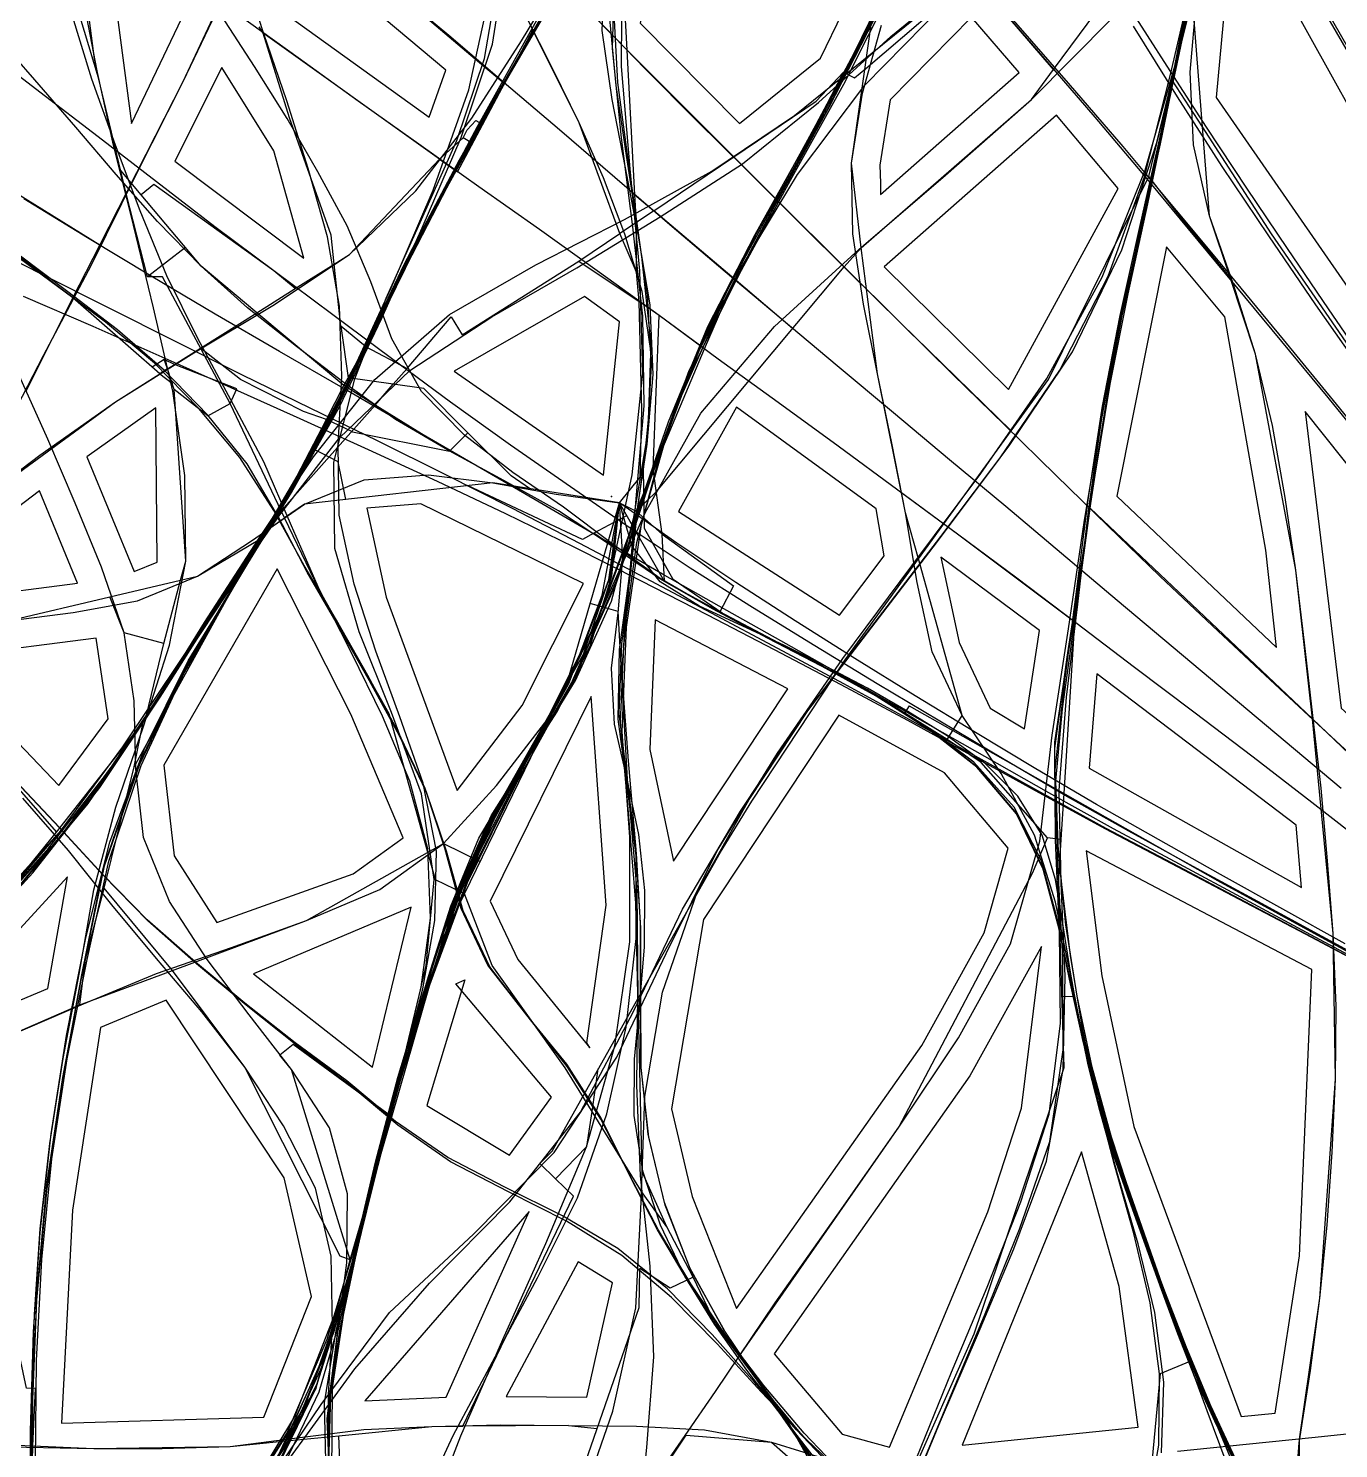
# Model space of a CAD drawing. Header units: metres. Extents: x 465982 to 489928, y 209046 to 231790.
# Drawn here: x 486139 to 487963, y 226952 to 228928 of the extents above; entities that cross this region are included whole.
import ezdxf

# ---------------------------------------------------------------- set-up
doc = ezdxf.new("R2010")
doc.units = ezdxf.units.M
for name, color, linetype in [('ANCHORS_INSIDE', 30, 'CONTINUOUS'), ('WOOL_PARCELS', 32, 'CONTINUOUS'), ('WOOL_ROADS_L1', 30, 'CONTINUOUS'), ('WOOL_ROADS_L2', 94, 'CONTINUOUS'), ('WOOL_THREADS', 8, 'CONTINUOUS')]:
    doc.layers.add(name, color=color, linetype=linetype)

msp = doc.modelspace()

# ---------------------------------------------------------------- linework, layer by layer
at = {"layer": 'ANCHORS_INSIDE'}
msp.add_point((486951.016, 228276.571), dxfattribs=at)
at = {"layer": 'WOOL_PARCELS'}
for points in [[(487128.902, 228795.579), (487241.604, 228886.562), (487335.034, 229078.921), (487095.066, 229353.382), (487029.725, 229148.078), (486990.69, 228935.099)], [(488366.048, 228004.034), (488386.265, 228084.092), (487828.815, 229086.157), (487804.307, 228962.203), (487792.454, 228831.623)], [(486697.029, 228804.537), (486720.237, 228869.783), (486494.544, 229059.351), (486476.35, 229019.52), (486500.49, 228945.661)], [(486283.035, 228795.781), (486357.749, 228952.027), (486252.391, 229027.932)], [(487325.308, 228712.499), (487325.096, 228696.627), (487518.271, 228866.636), (487451.896, 228943.472), (487338.823, 228828.689), (487324.342, 228737.84)], [(486522.827, 228608.429), (486481.015, 228757.776), (486408.619, 228873.483), (486342.915, 228743.15)], [(487503.59, 228425.291), (487655.983, 228705.288), (487570.113, 228807.135), (487330.183, 228595.979)], [(487861.359, 228201.991), (487804.434, 228526.567), (487723.368, 228624.077), (487654.169, 228276.952), (487876.522, 228066.434)], [(486939.777, 228306.087), (486962.095, 228519.494), (486913.121, 228555.092), (486731.783, 228450.845)], [(486286.339, 228172.066), (486318.768, 228185.38), (486316.855, 228399.816), (486220.655, 228331.992)], [(487268.355, 228111.347), (487330.175, 228194.285), (487319.356, 228259.306), (487124.909, 228400.874), (487043.979, 228255.862)], [(488277.173, 227700.565), (488335.836, 227868.839), (487916.186, 228394.762), (487966.277, 227982.051)], [(486056.349, 228136.379), (486207.706, 228155.804), (486154.86, 228284.472), (486084.254, 228231.333)], [(486735.974, 227867.732), (486826.549, 227985.752), (486912.091, 228155.741), (486685.653, 228266.274), (486610.133, 228260.599), (486637.244, 228136.566)], [(487525.481, 227953.29), (487546.412, 228090.148), (487409.128, 228192.302), (487434.784, 228073.365), (487477.654, 227982.061)], [(486401.766, 227683.906), (486591.307, 227751.761), (486660.691, 227801.795), (486588.196, 227973.945), (486485.417, 228175.844), (486327.846, 227902.692), (486342.016, 227776.613)], [(487036.943, 227769.37), (487196.182, 228009.149), (487011.838, 228104.817), (487004.203, 227924.668)], [(486181.786, 227874.634), (486250.374, 227967.36), (486233.603, 228079.565), (486045.257, 228055.392), (486049.322, 228012.626)], [(487911.271, 227732.811), (487903.526, 227819.196), (487626.498, 228029.724), (487615.79, 227898.581)], [(486916.49, 227516.635), (486943.542, 227708.083), (486922.655, 227998.365), (486781.774, 227713.786), (486820.559, 227632.531), (486920.892, 227509.708)], [(487124.764, 227146.793), (487382.771, 227512.748), (487469.617, 227669.42), (487503.052, 227787.163), (487414.26, 227891.93), (487267.14, 227972.18), (487079.137, 227688.138), (487034.451, 227424.486), (487063.013, 227302.886)], [(487827.123, 226996.531), (487874.61, 227001.418), (487908.432, 227220.311), (487925.332, 227618.674), (487611.477, 227783.691), (487633.077, 227609.812), (487677.962, 227400.267)], [(486114.549, 227570.047), (486166.452, 227592.295), (486193.696, 227747.205), (486102.421, 227647.849)], [(486618.462, 227482.463), (486671.929, 227705.451), (486452.49, 227612.43)], [(487337.868, 226953.927), (487474.689, 227281.168), (487521.4, 227425.799), (487549.486, 227650.731), (487449.725, 227470.76), (487177.03, 227083.971), (487271.762, 226971.847)], [(486808.897, 227360.369), (486867.522, 227440.832), (486734.338, 227598.761), (486746.856, 227604.187), (486693.846, 227429.391)], [(486185.442, 226987.129), (486467.208, 226995.559), (486533.305, 227163.335), (486495.28, 227328.706), (486331.208, 227575.952), (486239.718, 227537.75), (486200.906, 227283.725)], [(487438.997, 226956.458), (487684.01, 226981.714), (487657.455, 227177.428), (487604.99, 227364.639)], [(486607.505, 227018.205), (486720.607, 227023.251), (486836.333, 227281.755)], [(486804.179, 227024.436), (486916.7, 227023.527), (486952.17, 227182.437), (486904.647, 227211.801)]]:
    msp.add_lwpolyline(points, close=True, dxfattribs=at)
at = {"layer": 'WOOL_ROADS_L1'}
for points in [[(486305.115, 228582.427), (486275.35, 228698.351), (486236.793, 228859.117), (486176.936, 229057.684), (486155.856, 229141.292), (486151.273, 229149.377), (486100.96, 229329.147), (486078.059, 229383.922)], [(486495.66, 228246.927), (486419.98, 228405.948), (486325.928, 228582.283), (486305.115, 228582.427)], [(487418.059, 227938.629), (487306.099, 228007.856), (487101.496, 228116.084), (487024.487, 228158.536), (486961.89, 228267.807), (486785.482, 228295.743), (486523.754, 228265.796), (486495.66, 228246.927)], [(487249.718, 226893.882), (487189.648, 227001.292), (487095.62, 227125.341), (487064.364, 227190.482), (487027.764, 227260.593), (486992.678, 227309.711), (486886.201, 227481.719), (486784.829, 227624.103), (486746.254, 227723.71), (486705.795, 227743.394), (486641.521, 227974.384), (486543.902, 228146.55), (486495.66, 228246.927)], [(487418.059, 227938.629), (487425.801, 227951.15), (487794.169, 227742.398), (488229.169, 227504.849), (488659.71, 227263.874), (488829.885, 227163.552), (488947.5, 227077.756), (488959.262, 227073.617), (488970.812, 227067.071), (489084.854, 226996.608)]]:
    msp.add_lwpolyline(points, dxfattribs=at)
at = {"layer": 'WOOL_ROADS_L2'}
for points in [[(488084.593, 228712.25), (487814.446, 229182.819)], [(486767.118, 228880.018), (486480.681, 229122.983)], [(486972.53, 228897.817), (486965.994, 229017.655), (486990.891, 229129.127)], [(486236.793, 228859.117), (486209.53, 229001.766), (486214.412, 229106.27)], [(487566.168, 228870.94), (487648.967, 228983.147), (487575.865, 229096.14)], [(487304.895, 228872.082), (487454.456, 229000.77)], [(487566.168, 228870.94), (487456.98, 228997.837)], [(486972.53, 228897.817), (486878.618, 228994.293)], [(487731.192, 228856.051), (487759.345, 228969.255)], [(487773.4, 228790.81), (487759.345, 228969.255)], [(486238.722, 228626.42), (486354.649, 228854.08), (486399.601, 228950.245)], [(487298.234, 228622.413), (487284.827, 228740.606), (487313.031, 228939.353)], [(486466.043, 228921.225), (486460.297, 228930.157)], [(486564.973, 228600.067), (486560.681, 228640.3), (486502.725, 228803.647), (486466.043, 228921.225)], [(486711.524, 228746.135), (486466.043, 228921.225)], [(486736.577, 228728.276), (486841.239, 228925.649)], [(486962.339, 228642.354), (486905.671, 228796.391), (486841.239, 228925.649)], [(486801.292, 228851.031), (486767.118, 228880.018)], [(486983.513, 228696.465), (486972.53, 228897.817)], [(487120.94, 228749.237), (486972.53, 228897.817)], [(487181.829, 228688.608), (487273.94, 228866.913), (487289.145, 228859.058)], [(487235.906, 228826.714), (487273.94, 228866.913)], [(487289.145, 228859.058), (487304.895, 228872.082)], [(487298.234, 228622.413), (487535.195, 228828.968), (487566.168, 228870.94)], [(487507.071, 228367.839), (487558.855, 228439.209), (487698.524, 228721.997), (487731.192, 228856.051)], [(487773.4, 228790.81), (487731.192, 228856.051)], [(487120.94, 228749.237), (487235.906, 228826.714)], [(486744.494, 228775.573), (486749.766, 228786.636), (486761.959, 228799.55)], [(486761.959, 228799.55), (486771.5, 228794.52)], [(487811.727, 228581.533), (487783.125, 228667.354), (487773.4, 228790.81)], [(488377.369, 227891.087), (488173.894, 228141.374), (488199.886, 228162.76), (487869.629, 228642.069), (487773.4, 228790.81)], [(486711.524, 228746.135), (486744.494, 228775.573)], [(486757.339, 228767.66), (486744.494, 228775.573)], [(486564.973, 228600.067), (486586.254, 228613.465), (486711.524, 228746.135)], [(486711.524, 228746.135), (486736.577, 228728.276)], [(487009.688, 228674.263), (487120.94, 228749.237)], [(487181.829, 228688.608), (487120.94, 228749.237)], [(486201.297, 228552.926), (486238.722, 228626.42), (486057.566, 228738.69)], [(486296.492, 228696.368), (486268.012, 228730.09)], [(487736.121, 228673.422), (487698.524, 228721.997)], [(486313.772, 228710.83), (486296.492, 228696.368)], [(486510.73, 228565.916), (486481.114, 228590.37), (486313.772, 228710.83)], [(486457.282, 228532.266), (486379.572, 228597.102), (486296.492, 228696.368)], [(486985.609, 228658.036), (486983.513, 228696.465), (487009.688, 228674.263)], [(487124.228, 228577.106), (487181.829, 228688.608)], [(487274.68, 228596.152), (487181.829, 228688.608)], [(486201.297, 228552.926), (486051.185, 228663.642)], [(487009.688, 228674.263), (486985.609, 228658.036)], [(487124.228, 228577.106), (487009.688, 228674.263)], [(487811.727, 228581.533), (487736.121, 228673.422)], [(486905.427, 228604), (486962.339, 228642.354)], [(486989.527, 228547.949), (486985.882, 228588.934), (486985.609, 228658.036), (486962.339, 228642.354)], [(486985.882, 228588.934), (486962.339, 228642.354)], [(486357.923, 228622.968), (486305.115, 228582.427)], [(487274.68, 228596.152), (487298.234, 228622.413)], [(487378.062, 228190.037), (487360.219, 228254.121), (487320.923, 228447.471), (487298.234, 228622.413)], [(486743.056, 228501.673), (486905.427, 228604), (486989.527, 228547.949)], [(486510.73, 228565.916), (486564.973, 228600.067)], [(486574.208, 228513.502), (486564.973, 228600.067)], [(486985.084, 228256.119), (487013.269, 228283.718), (487274.68, 228596.152)], [(487354.054, 228517.116), (487274.68, 228596.152)], [(486457.282, 228532.266), (486510.73, 228565.916)], [(487105.616, 228541.077), (487124.228, 228577.106)], [(487202.985, 228510.464), (487124.228, 228577.106)], [(487926.342, 227967.388), (487903.202, 228174.255), (487847.364, 228474.607), (487811.727, 228581.533)], [(486055.764, 228258.849), (486260.646, 228408.466), (486322.216, 228447.23), (486201.297, 228552.926)], [(486136.237, 228423.238), (486201.297, 228552.926)], [(486961.89, 228267.807), (486990.787, 228303.617), (486993.242, 228396.611), (486989.527, 228547.949)], [(487017.178, 228528.237), (486989.527, 228547.949)], [(486378.663, 228482.768), (486457.282, 228532.266)], [(486578.327, 228431.206), (486457.282, 228532.266)], [(486666.42, 228454.767), (486727.502, 228526.416), (486743.056, 228501.673)], [(487008.902, 228315.275), (487017.178, 228528.237)], [(487080.314, 228482.003), (487017.178, 228528.237)], [(487080.314, 228482.003), (487105.616, 228541.077)], [(486584.164, 228441.717), (486608.447, 228485.231), (486574.208, 228513.502), (486584.164, 228441.717)], [(487507.071, 228367.839), (487354.054, 228517.116)], [(486608.447, 228485.231), (486666.42, 228454.767)], [(486342.837, 228460.212), (486328.086, 228467.17), (486311.558, 228456.546)], [(486333.128, 228454.099), (486328.086, 228467.17)], [(486342.837, 228460.212), (486378.663, 228482.768)], [(486434.72, 228439.534), (486378.663, 228482.768)], [(486985.084, 228256.119), (487080.314, 228482.003)], [(486333.128, 228454.099), (486322.216, 228447.23), (486339.667, 228433.949)], [(486333.128, 228454.099), (486342.837, 228460.212)], [(486351.227, 228160.165), (486358.216, 228186.592), (486342.362, 228425.644), (486333.128, 228454.099)], [(486429.312, 228426.233), (486342.837, 228460.212)], [(486647.055, 228432.847), (486666.42, 228454.767)], [(486388.984, 228388.867), (486342.362, 228425.644)], [(486388.984, 228388.867), (486419.98, 228405.948), (486429.312, 228426.233)], [(486554.071, 228383.64), (486522.422, 228394.873), (486434.72, 228439.534)], [(486554.071, 228383.64), (486578.327, 228431.206)], [(486578.327, 228431.206), (486584.164, 228441.717)], [(486622.128, 228403.854), (486578.327, 228431.206)], [(486647.055, 228432.847), (486584.164, 228441.717)], [(486622.128, 228403.854), (486647.055, 228432.847)], [(486689.466, 228426.685), (486647.055, 228432.847)], [(486751.041, 228365.32), (486689.466, 228426.685)], [(486490.99, 228256.643), (486622.128, 228403.854)], [(486751.041, 228365.32), (486725.385, 228339.577), (486622.128, 228403.854)], [(486490.99, 228256.643), (486495.728, 228271.42), (486554.071, 228383.64)], [(486590.201, 228366.719), (486554.071, 228383.64)], [(486590.201, 228366.719), (486725.385, 228339.577)], [(486836.813, 228287.614), (486811.217, 228305.348), (486751.041, 228365.32)], [(487378.062, 228190.037), (487507.071, 228367.839)], [(486570.619, 228324.713), (486534.001, 228344.018)], [(486581.346, 228272.386), (486570.619, 228324.713)], [(487021.478, 228224.398), (487008.902, 228315.275)], [(486945.725, 228212.154), (486926.488, 228225.483), (486910.375, 228216.774), (486750.34, 228291.722)], [(486953.9, 228240.299), (486961.89, 228267.807)], [(486961.89, 228267.807), (486985.084, 228256.119)], [(487432.221, 228224.301), (487354.749, 228281.034)], [(486490.99, 228256.643), (486473.852, 228231.71), (486495.66, 228246.927)], [(486971.59, 228249.86), (486953.9, 228240.299)], [(486985.084, 228256.119), (487021.478, 228224.398)], [(487595.531, 228101.705), (487617.002, 228260.595), (487926.342, 227967.388)], [(486461.369, 228217.218), (486473.852, 228231.71)], [(486953.9, 228240.299), (486926.488, 228225.483)], [(486945.725, 228212.154), (486953.9, 228240.299)], [(486244.752, 227731.802), (486286.696, 227900.445), (486461.369, 228217.218)], [(486351.227, 228160.165), (486374.708, 228165.692), (486461.369, 228217.218)], [(486746.254, 227723.71), (486889.187, 228017.499), (486945.725, 228212.154)], [(487024.487, 228158.536), (487021.478, 228224.398), (487120.597, 228152.193), (487101.496, 228116.084)], [(487595.531, 228101.705), (487432.221, 228224.301)], [(486987.859, 227578.41), (487102.356, 227781.744), (487146.026, 227852.696), (487275.855, 228049.175), (487378.062, 228190.037)], [(487425.801, 227951.15), (487438.746, 227972.086), (487378.062, 228190.037)], [(486252.701, 228136.972), (486351.227, 228160.165)], [(486327.979, 228072.258), (486351.227, 228160.165)], [(486005.37, 228091.003), (486110.963, 228103.606), (486252.701, 228136.972)], [(486327.979, 228072.258), (486272.394, 228086.958), (486252.701, 228136.972)], [(486960.072, 228116.513), (486921.223, 228127.797)], [(486987.859, 227578.41), (486986.63, 227728.112), (486972.911, 227883.196), (486960.072, 228116.513)], [(487580.805, 227863.31), (487595.531, 228101.705)], [(486178.53, 227809.634), (486298.97, 227962.566), (486303.882, 227972.195), (486327.979, 228072.258)], [(486009.935, 228005.743), (486014.987, 227995.585), (486178.53, 227809.634)], [(487365.173, 227985.508), (487358.831, 227975.251)], [(487365.173, 227985.508), (487425.801, 227951.15)], [(486286.696, 227900.445), (486298.97, 227962.566)], [(487908.393, 226740.156), (487908.431, 226964.837), (487936.609, 227161.43), (487958.342, 227465.852), (487955.289, 227668.606), (487926.342, 227967.388)], [(488291.778, 227628.427), (488080.208, 227820.716), (487926.342, 227967.388)], [(487465.325, 227906.326), (487418.059, 227938.629)], [(487347.013, 226866.915), (487455.672, 227111.598), (487580.781, 227482.079), (487573.038, 227737.565), (487576.854, 227799.333), (487557.684, 227801.472), (487465.325, 227906.326)], [(487576.854, 227799.333), (487580.805, 227863.31)], [(486061.573, 227665.746), (486178.53, 227809.634)], [(486340.074, 227616.981), (486526.358, 227686.6), (486717.137, 227793.853)], [(486717.137, 227793.853), (486768.275, 227768.973)], [(487536.86, 227752.503), (487557.684, 227801.472)], [(487129.144, 227081.113), (487350.936, 227399.116), (487536.86, 227752.503)], [(486210.992, 227569.4), (486218.678, 227632.806), (486244.752, 227731.802)], [(486340.074, 227616.981), (486244.752, 227731.802)], [(486717.045, 227663.674), (486746.254, 227723.71)], [(486645.298, 227413.63), (486717.045, 227663.674)], [(486210.992, 227569.4), (486340.074, 227616.981)], [(486587.246, 227214.372), (486573.355, 227219.686), (486440.585, 227482.489), (486340.074, 227616.981)], [(486851.259, 227348.35), (486868.139, 227365.802), (486987.859, 227578.41)], [(487027.764, 227260.593), (486993.666, 227336.973), (486987.859, 227578.41)], [(487593.325, 227580.991), (487577.798, 227580.521)], [(487869.241, 226657.83), (487823.239, 226913.586), (487745.573, 227099.6), (487645.328, 227385.056), (487593.325, 227580.991)], [(486083.592, 227514.33), (486210.992, 227569.4)], [(486507.823, 227514.315), (486489.332, 227499.206)], [(486587.246, 227214.372), (486505.654, 227479.231), (486489.332, 227499.206)], [(486645.298, 227413.63), (486507.823, 227514.315)], [(486145.537, 226955.805), (486149.096, 227035.332), (486136.892, 227035.878), (486075.277, 227321.482), (486009.493, 227481.919)], [(486923.822, 227420.943), (486932.5, 227480.099)], [(486743.974, 226983.196), (486897.982, 227303.157), (486873.13, 227327.195), (486916.674, 227372.216), (486923.822, 227420.943)], [(486587.246, 227214.372), (486645.298, 227413.63)], [(486873.13, 227327.195), (486851.259, 227348.35)], [(486992.678, 227309.711), (486993.666, 227336.973)], [(485756.023, 227201.954), (485948.681, 226964.32), (486145.537, 226955.805)], [(486493.248, 226962.019), (486539.303, 227034.637), (486587.246, 227214.372)], [(486879.59, 226707.108), (486844.38, 226729.989), (486989.272, 227148.045), (486990.416, 227202.317)], [(487032.499, 227175.192), (486990.416, 227202.317)], [(487064.364, 227190.482), (487032.499, 227175.192)], [(487715.167, 227056.477), (487756.391, 227073.69)], [(487583.686, 226063.892), (487601.459, 226368.04), (487635.262, 226565.437), (487696.512, 226858.526), (487715.167, 227056.477)], [(486571.227, 226969.848), (486701.037, 226982.88)], [(486701.037, 226982.88), (486743.974, 226983.196)], [(486890.96, 226984.276), (486743.974, 226983.196)], [(486890.96, 226984.276), (486930.771, 226979.829)], [(486493.248, 226962.019), (486571.227, 226969.848)], [(486626.095, 226472.881), (486609.955, 226611.859), (486577.288, 226814.233), (486571.227, 226969.848)], [(486993.018, 226878.473), (487054.951, 226970.667), (487173.327, 226960.844), (487249.718, 226893.882)], [(486144.538, 226933.502), (486145.537, 226955.805)], [(486145.537, 226955.805), (486230.612, 226952.125), (486420.081, 226954.674), (486493.248, 226962.019)], [(486220.785, 226556.534), (486399.038, 226813.473), (486493.248, 226962.019)]]:
    msp.add_lwpolyline(points, dxfattribs=at)
at = {"layer": 'WOOL_THREADS'}
for points in [[(486500.45, 226934.974), (486593.869, 227062.684), (486697.687, 227182.256), (486809.3, 227295.362), (486907.507, 227420.005), (486981.276, 227559.991), (487049.85, 227702.608), (487130.49, 227838.907), (487218.064, 227970.776), (487313.195, 228095.667), (487409.126, 228221.166), (487504.096, 228347.225), (487592.527, 228477.902), (487661.168, 228619.626), (487709.925, 228769.065), (487746.818, 228921.749), (487784.126, 229074.342), (487823.058, 229226.439), (487873.372, 229375.385), (487931.902, 229521.584), (487998.731, 229664.656), (488066.021, 229807.269), (488134.265, 229949.777), (488194.038, 230096.171)], [(486078.326, 227687.731), (486167.7, 227787.588), (486249.924, 227892.992), (486324.98, 228003.93), (486397.087, 228117), (486469.225, 228229.905), (486536.953, 228345.45), (486598.648, 228464.397), (486656.783, 228585.427), (486719.138, 228704.692), (486784.605, 228822.272), (486850.924, 228939.325), (486915.464, 229057.227), (486973.992, 229178.38), (487030.257, 229300.571), (487091.072, 229420.615), (487164.332, 229533.597), (487252.955, 229634.892), (487359.745, 229716.699), (487479.049, 229779.748), (487602.079, 229835.44), (487723.818, 229893.099), (487838.998, 229963.615), (487948.151, 230043.438)], [(486451.407, 226877.083), (486525.124, 227012.211), (486575.911, 227157.409), (486615.321, 227306.055), (486653.673, 227454.633), (486697.843, 227601.714), (486751.21, 227745.481), (486820.816, 227882.227), (486895.282, 228016.448), (486957.859, 228156.307), (487005.826, 228301.245), (487058.749, 228444.817), (487126.58, 228582.22), (487199.92, 228716.772), (487274.405, 228850.434), (487343.094, 228987.033), (487401.915, 229128.147), (487459.899, 229270.072), (487522.242, 229410.145), (487590.02, 229547.665), (487664.882, 229681.595), (487750.048, 229809.197), (487848.805, 229926.596), (487948.151, 230043.438)], [(486491.267, 226948.256), (486554.62, 227090.233), (486598.42, 227239.491), (486635.248, 227390.981), (486675.12, 227541.663), (486724.098, 227689.786), (486786.6, 227832.587), (486863.823, 227968.385), (486932.287, 228108.413), (486986.702, 228253.512), (487040.878, 228400.163), (487104.457, 228542.971), (487178.262, 228681.187), (487253.642, 228818.427), (487325.428, 228957.521), (487390.78, 229099.982), (487453.176, 229244.147), (487519.066, 229386.871), (487590.649, 229527.06), (487668.999, 229663.459), (487756.102, 229794.613), (487852.119, 229919.087), (487948.151, 230043.438)], [(486042.754, 227641.223), (486145.404, 227752.962), (486238.735, 227871.604), (486322.933, 227997.369), (486403.969, 228125.213), (486484.894, 228253.143), (486558.944, 228385.171), (486626.232, 228520.793), (486692.776, 228657.195), (486764.163, 228791.225), (486838.249, 228923.818), (486912.545, 229056.167), (486979.379, 229192.513), (487042.544, 229330.587), (487109.383, 229466.772), (487193.566, 229593.372), (487302.016, 229699.305), (487423.642, 229790.088), (487547.433, 229878.86), (487665.22, 229976.257)], [(486125.414, 227746.935), (486213.565, 227843.697), (486290.516, 227949.677), (486361.812, 228059.506), (486433.991, 228168.968), (486502.991, 228279.921), (486566.288, 228394.02), (486622.951, 228511.462), (486679.464, 228629.339), (486740.754, 228745.107), (486805.745, 228858.898), (486871.295, 228972.471), (486933.022, 229088.078), (486988.823, 229206.79), (487042.302, 229326.77), (487098.042, 229445.515), (487166.224, 229557.445), (487254.125, 229654.075), (487356.043, 229735.8), (487464.368, 229808.897), (487569.188, 229887.26), (487665.22, 229976.257)], [(486424.122, 226844.006), (486506.917, 226972.287), (486564.336, 227113.444), (486604.351, 227260.555), (486641.831, 227408.649), (486682.893, 227555.952), (486730.393, 227701.368), (486792.355, 227841.434), (486868.11, 227975.092), (486935.165, 228113.053), (486988.26, 228256.249), (487041.331, 228400.947), (487103.764, 228541.907), (487176.494, 228678.258), (487250.643, 228813.763), (487321.094, 228951.102), (487384.013, 229092.142), (487440.659, 229236.125), (487495.425, 229380.852), (487548.267, 229526.504), (487593.093, 229674.774), (487632.09, 229824.982), (487665.22, 229976.257)], [(486479.259, 226915.047), (486541.471, 227043.513), (486584.946, 227179.556), (486619.391, 227318.354), (486654.209, 227456.977), (486694.805, 227594.289), (486741.97, 227729.021), (486801.802, 227858.45), (486873.125, 227982.538), (486934.854, 228111.514), (486983.306, 228245.272), (487030.208, 228380.731), (487084.751, 228513.25), (487150.813, 228640.927), (487220.749, 228766.578), (487288.766, 228893.348), (487351.696, 229022.912), (487406.232, 229155.925), (487457.871, 229290.015), (487508.386, 229424.483), (487556.063, 229560.003), (487596.794, 229697.626), (487633.919, 229836.288), (487665.22, 229976.257)], [(486052.587, 228256.884), (486155.449, 228334.299), (486260.646, 228408.466), (486369.44, 228476.485), (486479.562, 228542.22), (486586.254, 228613.465), (486678.53, 228702.018), (486756.446, 228803.171), (486825.594, 228910.525), (486891.587, 229019.529), (486952.455, 229131.537), (487006.045, 229247.122), (487057.175, 229364.054), (487110.558, 229479.847), (487174.832, 229590.51), (487254.028, 229690.677), (487333.274, 229790.824), (487404.046, 229897.699)], [(486128.374, 227735.672), (486222.608, 227849.307), (486305.734, 227971.574), (486384.678, 228096.549), (486464.649, 228220.927), (486539.18, 228348.482), (486605.814, 228480.422), (486669.94, 228613.881), (486739.42, 228745.02), (486812.9, 228873.988), (486886.694, 229002.716), (486954.412, 229134.609), (487014.913, 229269.74), (487076.452, 229404.277), (487148.897, 229533.304), (487233.732, 229654.875), (487322.323, 229773.65), (487404.046, 229897.699)], [(486142.248, 226854.36), (486144.111, 227006.499), (486151.26, 227158.634), (486165.069, 227310.238), (486186.459, 227461.051), (486213.776, 227610.928), (486243.683, 227760.148), (486293.06, 227903.863), (486359.008, 228040.831), (486436.429, 228171.794), (486513.917, 228302.299), (486585.473, 228436.085), (486652.344, 228572.567), (486722.674, 228707.753), (486796.572, 228841.102), (486871.202, 228973.986), (486941.953, 229108.935), (487007.5, 229246.504), (487073.397, 229384.152), (487145.994, 229518.271), (487229.858, 229646.147), (487319.529, 229769.968), (487404.046, 229897.699)], [(486423.928, 226853.46), (486499.561, 226973.806), (486555.106, 227104.266), (486596.161, 227239.993), (486632.217, 227377.435), (486670.599, 227514.327), (486714.815, 227649.732), (486767.1, 227782.273), (486833.016, 227908.906), (486899.37, 228035.231), (486950.125, 228168.1), (486979.514, 228306.704), (486994.318, 228448.258), (486990.398, 228590.591), (486976.75, 228732.56), (486964.949, 228874.813), (486965.692, 229017.579), (486991.366, 229157.656), (487034.488, 229293.149), (487091.116, 229423.478), (487161.273, 229547.104), (487242.331, 229663.762), (487326.119, 229778.477), (487404.046, 229897.699)], [(485501.981, 226929.492), (485589.116, 227046.82), (485674.813, 227165.5), (485759.355, 227284.653), (485844.449, 227403.556), (485933.116, 227519.448), (486028.911, 227629.535), (486128.295, 227736.659), (486220.903, 227848.969), (486303.121, 227969.345), (486381.367, 228092.235), (486460.499, 228214.484), (486534.281, 228339.608), (486600.243, 228468.835), (486662.552, 228600.23), (486730.745, 228728.75), (486803.601, 228854.638), (486877.026, 228980.164), (486945.109, 229108.634), (487003.349, 229241.889), (487051.903, 229379.168), (487087.746, 229520.234), (487108.829, 229664.416), (487113.838, 229810.294)], [(486144.83, 226870.421), (486145.326, 227020.234), (486151.756, 227170.07), (486165.161, 227319.498), (486187.116, 227468.016), (486215.038, 227615.622), (486245.359, 227762.647), (486294.432, 227904.342), (486359.225, 228039.634), (486434.995, 228169.214), (486510.889, 228298.245), (486581.646, 228430.013), (486647.492, 228564.327), (486716.49, 228697.247), (486789.076, 228828.078), (486862.881, 228958.236), (486932.976, 229090.401), (486994.119, 229227.091), (487045.54, 229367.633), (487082.546, 229512.515), (487104.746, 229660.64), (487113.838, 229810.294)], [(486149.274, 226933.694), (486150.48, 227074.383), (486157.81, 227214.979), (486171.892, 227355.078), (486193.166, 227494.313), (486221.308, 227632.216), (486251.497, 227769.345), (486296.221, 227902.226), (486355.373, 228029.376), (486425.433, 228150.825), (486497.155, 228270.845), (486564.927, 228393.262), (486626.86, 228518.595), (486688.861, 228644.269), (486754.784, 228767.905), (486823.091, 228889.902), (486890.952, 229012.066), (486954.307, 229136.723), (487008.748, 229265.336), (487054.259, 229397.331), (487087.205, 229532.755), (487106.259, 229670.831), (487113.838, 229810.294)], [(485493.349, 226848.072), (485559.668, 226980.199), (485638.185, 227105.748), (485721.666, 227228.093), (485807.36, 227348.974), (485895.42, 227468.424), (485988.055, 227584.383), (486085.527, 227696.61), (486182.467, 227809.202), (486270.735, 227928.535), (486353.446, 228051.773), (486435.565, 228175.472), (486512.893, 228301.723), (486582.281, 228432.388), (486644.13, 228566.904), (486702.805, 228703.037), (486752.424, 228842.533), (486784.032, 228987.21), (486794.49, 229135.149), (486801.578, 229283.433), (486808.14, 229431.764), (486816.13, 229580.103), (486828.848, 229727.849)], [(485499.268, 226923.775), (485585.471, 227037.671), (485670.306, 227152.938), (485752.077, 227270.126), (485828.193, 227391.052), (485891.097, 227518.939), (485931.91, 227655.436), (485952.849, 227796.704), (485972.258, 227938.173), (485998.163, 228078.332), (486038.357, 228215.099), (486094.44, 228346.362), (486160.584, 228472.973), (486227.038, 228598.924), (486290.399, 228726.63), (486354.649, 228854.08), (486416.121, 228982.632), (486475.369, 229112.339), (486534.433, 229242.229), (486594.382, 229371.455), (486666.124, 229494.564), (486750.578, 229608.864), (486828.848, 229727.849)], [(486141.784, 226837.784), (486142.362, 226976.087), (486146.613, 227114.414), (486155.786, 227252.539), (486171.064, 227390.083), (486192.423, 227526.816), (486219.439, 227662.369), (486252.709, 227795.838), (486300.317, 227924.724), (486361.671, 228047.883), (486433.51, 228165.329), (486505.659, 228281.969), (486572.387, 228401.461), (486631.314, 228524.888), (486687.19, 228650.252), (486741.631, 228776.235), (486785.018, 228906.188), (486806.401, 229041.462), (486807.067, 229178.849), (486807.775, 229316.387), (486811.317, 229453.83), (486819.117, 229590.966), (486828.848, 229727.849)], [(486145.309, 226899.749), (486144.192, 227019.068), (486147.743, 227138.481), (486155.872, 227257.679), (486169.252, 227376.425), (486187.564, 227494.57), (486209.961, 227611.889), (486230.621, 227729.361), (486260.952, 227844.249), (486299.7, 227956.767), (486335.586, 228069.981), (486358.216, 228186.592), (486357.154, 228305.689), (486340.392, 228423.391), (486313.665, 228538.938), (486285.762, 228654.287), (486256.732, 228769.431), (486231.396, 228885.468), (486215.829, 229003.397), (486212.844, 229122.092), (486220.807, 229240.68), (486236.496, 229358.723), (486267.812, 229472.86), (486298.078, 229587.753)], [(486457.884, 226881.457), (486546.802, 227013.422), (486642.041, 227141.042), (486758.97, 227250.107), (486870.903, 227363.812), (486958.469, 227496.671), (487026.904, 227640.577), (487098.106, 227783.398), (487181.956, 227919.606), (487272.86, 228051.366), (487368.777, 228180.05), (487464.848, 228308.71), (487556.862, 228440.63), (487633.68, 228581.771), (487693.392, 228730.712), (487737.566, 228884.875), (487777.849, 229040.36)], [(486678.124, 226857.018), (486730.337, 226969.983), (486789.069, 227079.754), (486847.964, 227189.589), (486903.566, 227300.739), (486944.343, 227417.675), (486971.134, 227538.458), (486985.199, 227661.428), (486985.224, 227785.273), (486974.516, 227908.845), (486965.274, 228032.553), (486975.248, 228155.793), (486985.548, 228278.705), (486996.183, 228402.909), (486994.446, 228527.703), (486980.451, 228651.781), (486964.641, 228775.67), (486952.245, 228900.085), (486956.177, 229024.588)], [(486688.462, 226833), (486741.171, 226969.562), (486799.781, 227103.537), (486859.563, 227237.077), (486915.987, 227371.849), (486955.713, 227512.196), (486976.153, 227656.854), (486976.263, 227803.124), (486965.751, 227949.225), (486971.925, 228094.912), (486992.664, 228238.31), (487032.519, 228378.676), (487086.621, 228514.186), (487153.416, 228644.521), (487224.26, 228772.842), (487293.997, 228901.97), (487359.599, 229033.413)], [(487268.412, 226872.077), (487217.661, 226954.935), (487162.109, 227034.603), (487108.546, 227115.484), (487061.205, 227200.193), (487025.496, 227290.458), (487002.682, 227385.144), (486992.174, 227481.807), (486991.504, 227578.926), (486991.472, 227676.12), (486985.795, 227773.319), (486973.311, 227870.159), (486960.064, 227966.802), (486962.232, 228063.571), (486974.835, 228158.721), (486985.991, 228253.648), (487000.478, 228349.401), (487008.699, 228446.205), (487004.622, 228543.214), (486988.275, 228638.729), (486970.4, 228733.905), (486951.696, 228828.97), (486937.742, 228924.945), (486942.148, 229021.252)], [(487358.927, 226869.919), (487408.842, 226990.079), (487460.123, 227109.807), (487511.035, 227229.768), (487556.37, 227351.955), (487579.672, 227479.577), (487582.326, 227609.134), (487576.801, 227738.72), (487573.71, 227868.084), (487584.287, 227997.625), (487599.722, 228126.867), (487614.64, 228256.074), (487632.794, 228385.109), (487656.695, 228513.251), (487686.042, 228640.264), (487714.9, 228767.409), (487741.406, 228895.084), (487770.546, 229022.24)], [(487370.429, 226898.305), (487419.85, 227017.827), (487469.89, 227137.167), (487518.634, 227257.03), (487560.746, 227379.323), (487579.577, 227506.735), (487579.221, 227635.391), (487571.979, 227764.007), (487567.7, 227892.07), (487581.609, 228020.089), (487598.403, 228147.636), (487614.841, 228275.132), (487634.193, 228402.201), (487658.588, 228528.456), (487686.821, 228653.846), (487714.816, 228779.076), (487741.814, 228904.429), (487771.128, 229029.188)], [(486092.762, 227702.306), (486183.78, 227803.145), (486264.898, 227911.808), (486338.013, 228025.916), (486411.917, 228139.46), (486489.202, 228250.878), (486572.17, 228358.107), (486670.175, 228451.805), (486784.403, 228526.608), (486902.803, 228594.674), (487018.697, 228665.662), (487133.325, 228739.507), (487239.16, 228825.003), (487339.479, 228916.732), (487444.707, 229002.559)], [(486556.541, 226929.82), (486559.017, 227026.136), (486573.886, 227121.534), (486593.884, 227216.079), (486616.032, 227310.283), (486639.318, 227404.035), (486663.747, 227497.638), (486688.156, 227591.606), (486705.077, 227686.635), (486707.45, 227782.94), (486688.82, 227877.852), (486656.437, 227969.848), (486622.747, 228061.583), (486592.865, 228154.817), (486571.967, 228250.426), (486570.557, 228347.645), (486575.733, 228444.265), (486572.272, 228541.446), (486555.529, 228637.978), (486528.926, 228733.001), (486498.842, 228826.968), (486467.212, 228920.469), (486436.536, 229014.327)], [(486561.542, 226916.128), (486562.693, 227036.529), (486580.433, 227155.69), (486604.883, 227273.57), (486634.344, 227390.339), (486665.387, 227506.683), (486692.854, 227624.15), (486703.975, 227743.923), (486686.427, 227862.785), (486644.758, 227976.134), (486599.806, 228088.467), (486565.628, 228204.341), (486564.278, 228324.338), (486593.681, 228440.333), (486637.052, 228552.375), (486686.357, 228662.062), (486735.453, 228771.959), (486774.322, 228885.814), (486794.533, 229004.549)], [(486904.246, 226864.838), (486952.778, 227004.035), (486984.9, 227147.947), (486992.303, 227294.676), (486997.337, 227441.635), (487021.937, 227586.78), (487070.245, 227726.014), (487142.32, 227855.087), (487223.943, 227978.406), (487313.189, 228094.976), (487403.048, 228212.284), (487491.701, 228330.21), (487574.787, 228452.238), (487641.965, 228583.348), (487692.817, 228721.438), (487728.731, 228863.841), (487762.27, 229006.856)], [(486986.979, 226827.261), (486999.903, 226953.431), (487009.907, 227079.724), (487004.704, 227205.963), (486991.425, 227331.554), (486986.304, 227457.705), (486987.448, 227584.179), (486984.698, 227710.69), (486974.325, 227836.829), (486963.342, 227962.863), (486968.927, 228088.648), (486985.954, 228212.573), (487018.176, 228334.242), (487060.235, 228453.119), (487114.316, 228567.262), (487174.641, 228678.59), (487235.582, 228789.549), (487294.34, 228901.76), (487348.864, 229016.155)], [(487695.224, 226858.676), (487712.657, 226956.814), (487713.729, 227056.158), (487700.381, 227154.532), (487677.761, 227251.194), (487650.997, 227346.695), (487626.051, 227442.649), (487606.149, 227539.806), (487589.83, 227637.874), (487577.552, 227736.71), (487568.571, 227835.597), (487567.818, 227934.96), (487582.861, 228033.987), (487598.811, 228132.708), (487612.894, 228231.563), (487627.434, 228330.568), (487642.96, 228429.495), (487661.764, 228527.758), (487683.675, 228625.299), (487705.035, 228722.833), (487724.013, 228820.648), (487743.182, 228918.396), (487764.943, 229015.617)], [(486057.02, 227660.012), (486150.685, 227761.595), (486236.241, 227869.229), (486312.109, 227984.25), (486384.634, 228101.483), (486459.809, 228217.178), (486535.924, 228331.831), (486621.339, 228439.481), (486725.398, 228529.842), (486845.744, 228598.731), (486969.072, 228662.162), (487090.348, 228729.452), (487205.585, 228806.773), (487313.423, 228893.83), (487421.168, 228981.157)], [(487966.318, 227870.189), (487888.524, 227935.607), (487810.636, 228001.006), (487732.621, 228066.364), (487654.612, 228131.711), (487577.286, 228197.205), (487499.543, 228262.595), (487421.342, 228327.74), (487343.18, 228393.152), (487265.02, 228458.56), (487186.88, 228523.963), (487109.24, 228589.177), (487032.043, 228654.648), (486955.309, 228720.581), (486878.427, 228786.724), (486801.359, 228852.188), (486724.412, 228917.798), (486646.219, 228983.483)], [(486429.259, 226862.557), (486510.06, 226996.683), (486567.428, 227142.3), (486609.891, 227293.249), (486651.259, 227443.976), (486696.698, 227593.468), (486750.57, 227739.689), (486819.759, 227879.451), (486894.777, 228016.113), (486957.48, 228158.571), (487005.689, 228305.915), (487058.955, 228452.053), (487129.104, 228591.22), (487209.6, 228724.576), (487303.39, 228848.945), (487412.856, 228960.067)], [(486560.302, 226872.141), (486554.924, 226993.313), (486569.919, 227113.493), (486594.521, 227232.21), (486622.451, 227350.64), (486653.444, 227468.13), (486688.863, 227584.737), (486727.274, 227700.06), (486775.064, 227811.897), (486837.136, 227916.827), (486900.565, 228020.748), (486950.838, 228131.056), (486981.95, 228247.429), (487001.691, 228367.443), (487005.986, 228489.21), (486992.89, 228610.669), (486975.718, 228731.462), (486959.774, 228852.516), (486953.217, 228974.586)], [(487011.173, 226908.727), (487095.491, 227031.53), (487178.544, 227154.652), (487264.754, 227276.876), (487350.936, 227399.116), (487433.881, 227523.564), (487506.332, 227654.268), (487546.93, 227797.237), (487564.081, 227944.679), (487586.693, 228092.53), (487608.889, 228240.41), (487633.505, 228388.202), (487662.608, 228535.265), (487694.57, 228681.657), (487725.136, 228828.129), (487757.179, 228974.432)], [(488012.417, 228335.544), (487948.058, 228414.164), (487883.603, 228492.501), (487818.986, 228570.785), (487754.012, 228648.939), (487689.447, 228726.812), (487624.058, 228804.366), (487557.382, 228881.721), (487490.612, 228959.014)], [(487815.183, 226909.934), (487779.975, 227004.638), (487745.208, 227099.305), (487711.15, 227194.189), (487678.064, 227289.401), (487646.515, 227385.361), (487619.932, 227482.794), (487598.807, 227581.414), (487583.049, 227680.82), (487573.05, 227780.767), (487569.072, 227880.77), (487578.681, 227981.1), (487592.433, 228081.481), (487605.873, 228181.668), (487618.272, 228282.05), (487632.658, 228382.157), (487650.956, 228481.616), (487673.13, 228580.312), (487695.538, 228678.645), (487716.11, 228777.201), (487735.889, 228875.788), (487757.689, 228974.089)], [(488006.178, 228453.992), (487948.693, 228537.562), (487891.579, 228621.566), (487834.939, 228705.832), (487778.836, 228790.432), (487724.237, 228875.378), (487669.627, 228960.522)], [(487900.361, 226859.106), (487908.137, 226960.007), (487923.661, 227060.472), (487936.609, 227161.43), (487946.791, 227262.693), (487954.03, 227364.196), (487958.342, 227465.852), (487959.482, 227567.573), (487955.289, 227668.606), (487947.588, 227769.608), (487938.513, 227870.834), (487926.813, 227971.773), (487915.49, 228073.008), (487903.202, 228174.255), (487888.582, 228275.188), (487870.966, 228375.629), (487847.364, 228474.607), (487816.721, 228571.446), (487783.125, 228667.354), (487760.655, 228766.036), (487756.049, 228867.036), (487765.198, 228967.828)], [(486557.479, 226930.37), (486560.022, 227026.757), (486574.701, 227122.26), (486594.473, 227216.944), (486616.435, 227311.316), (486639.404, 227405.314), (486663.079, 227499.317), (486685.757, 227593.895), (486698.852, 227689.79), (486695.162, 227786.425), (486670.307, 227880.629), (486632.261, 227970.974), (486589.06, 228059.225), (486544.445, 228146.866), (486505.35, 228236.009), (486466.961, 228325), (486421.01, 228410.946), (486375.088, 228496.582), (486331.772, 228583.695), (486294.974, 228674.069), (486260.459, 228765.336), (486227.506, 228857.348), (486198.776, 228950.905)], [(487839.223, 226889.211), (487803.455, 226965.481), (487768.857, 227042.204), (487737.446, 227120.599), (487707.902, 227199.821), (487679.107, 227279.408), (487651.102, 227359.329), (487626.629, 227440.381), (487606.573, 227522.599), (487588.833, 227605.254), (487571.441, 227688.048), (487549.362, 227769.486), (487511.141, 227844.306), (487454.99, 227906.921), (487387.572, 227957.658), (487315.548, 228001.951), (487241.385, 228042.358), (487166.28, 228080.885), (487091.515, 228120.41), (487018.464, 228162.518), (486951.185, 228211.323), (486884.094, 228261.918), (486813.549, 228309.861), (486746.256, 228362.064), (486686.603, 228422.826), (486645.026, 228496.108), (486615.762, 228575.167), (486582.757, 228653.175), (486542.378, 228728.552), (486499.517, 228802.595), (486454.177, 228875.06), (486407.574, 228946.545)], [(488007.289, 227787.385), (487925.71, 227850.998), (487843.845, 227914.109), (487761.495, 227976.691), (487678.876, 228038.822), (487596.878, 228100.756), (487514.918, 228162.766), (487432.221, 228224.301), (487349.491, 228285.518), (487266.414, 228346.658), (487183.016, 228407.377), (487099.537, 228467.741), (487017.178, 228528.237), (486934.277, 228588.494), (486850.459, 228648.155), (486766.221, 228707.664), (486682.715, 228766.976), (486598.437, 228826.754), (486514.582, 228886.966), (486431.045, 228947.397)], [(486484.415, 226936.781), (486550.681, 227079.489), (486596.208, 227230.255), (486633.533, 227383.718), (486673.463, 227536.613), (486722.312, 227686.897), (486784.749, 227831.899), (486862.607, 227969.626), (486933.575, 228110.653), (486997.756, 228254.004), (487074.973, 228392.364), (487177.787, 228513.162), (487295.03, 228620.474), (487415.829, 228723.916), (487535.195, 228828.968), (487647.211, 228941.481)], [(487841.293, 226887.796), (487805.86, 226963.649), (487770.951, 227039.794), (487739.412, 227117.615), (487709.737, 227196.322), (487680.916, 227275.365), (487653.022, 227354.792), (487628.434, 227435.249), (487608.005, 227516.663), (487589.896, 227598.408), (487572.393, 227680.425), (487550.762, 227761.237), (487514.471, 227836.028), (487460.647, 227899.393), (487395.217, 227951.11), (487324.844, 227995.968), (487251.909, 228036.081), (487178.084, 228074.349), (487105, 228114.237), (487036.598, 228161.038), (486996.996, 228232.034), (486995.199, 228314.095), (487003.68, 228396.552), (487005.717, 228479.503), (486993.591, 228561.927), (486969.339, 228641.711), (486939.937, 228719.861), (486905.671, 228796.391), (486869.061, 228871.338), (486831.465, 228945.258)], [(488008.287, 227891.288), (487934.366, 227959.392), (487860.702, 228027.844), (487787.174, 228096.689), (487713.976, 228165.991), (487641.657, 228235.745), (487569.919, 228306.008), (487497.847, 228376.149), (487425.81, 228446.484), (487354.054, 228517.116), (487282.631, 228587.987), (487211.313, 228658.917), (487140.238, 228729.667), (487068.591, 228800.395), (486997.924, 228871.73), (486927.954, 228943.405)], [(487269.867, 226875.603), (487217.723, 226957.925), (487161.067, 227037.209), (487106.687, 227118.023), (487059.725, 227203.359), (487024.498, 227294.299), (487002.108, 227389.621), (486991.916, 227486.859), (486991.297, 227584.616), (486991.166, 227682.4), (486985.62, 227780.103), (486973.746, 227877.458), (486961.572, 227974.779), (486965.099, 228072.176), (486977.126, 228168.065), (486988.155, 228263.918), (487000.999, 228360.906), (487006.69, 228458.811), (487001.159, 228556.884), (486986.465, 228654.037), (486971.849, 228751.147), (486957.268, 228848.384), (486947.919, 228946.442)], [(488033.453, 228314.736), (487959.906, 228404.922), (487886.022, 228494.949), (487811.957, 228584.915), (487737.439, 228674.522), (487663.028, 228763.439), (487586.973, 228851.67), (487510.559, 228939.568)], [(487993.259, 228865.038), (487943.365, 228951.191)], [(487822.022, 226931.428), (487785.179, 227011.418), (487751.287, 227092.534), (487719.402, 227174.244), (487689.087, 227256.298), (487660.179, 227338.725), (487634.024, 227421.862), (487611.874, 227505.869), (487592.404, 227590.237), (487573.971, 227674.689), (487551.488, 227757.906), (487514.335, 227834.878), (487459.137, 227900.007), (487391.727, 227952.896), (487319.226, 227998.774), (487244.153, 228040.081), (487168.201, 228079.527), (487092.374, 228119.913), (487017.948, 228162.273), (486948.183, 228209.74), (486876.969, 228256.807), (486801.098, 228298.71), (486724.994, 228340.06), (486650.286, 228383.708), (486580.515, 228433.171), (486512.417, 228485.405), (486444.341, 228539.312), (486379.572, 228597.102), (486318.948, 228659.351), (486261.693, 228724.604), (486205.152, 228790.564), (486148.449, 228856.363), (486091.049, 228921.111)], [(487716.496, 226946.057), (487719.783, 227044.13), (487706.915, 227141.474), (487683.666, 227236.953), (487656.107, 227331.15), (487629.619, 227425.399), (487607.662, 227520.622), (487588.661, 227616.416), (487568.686, 227712.11), (487539.478, 227805.417), (487493.358, 227891.156), (487438.746, 227972.086), (487397.16, 228060.657), (487376.385, 228156.964), (487360.219, 228254.121), (487341.009, 228350.83), (487320.923, 228447.471), (487301.395, 228544.347), (487286.63, 228642.059), (487284.827, 228740.606), (487300.318, 228837.791), (487326.644, 228932.48)], [(487375.77, 226939.577), (487424.226, 227058.184), (487473.641, 227176.372), (487520.767, 227295.452), (487560.093, 227417.215), (487575.879, 227543.641), (487574.49, 227671.117), (487568.752, 227798.441), (487567.745, 227925.861), (487585.136, 228052.947), (487604.756, 228179.703), (487624.022, 228306.514), (487645.045, 228433.014), (487670.087, 228558.632), (487697.131, 228683.598), (487723.118, 228808.615), (487749.852, 228933.367)], [(487997.956, 228448.125), (487931.332, 228543.487), (487865.522, 228639.311), (487800.593, 228735.595), (487738.525, 228832.918), (487677.538, 228930.964)], [(488029.391, 227615.504), (487939.827, 227664.311), (487850.208, 227713.147), (487760.397, 227761.975), (487670.668, 227810.95), (487582.259, 227860.758), (487495.093, 227912.052), (487407.789, 227963.878), (487320.665, 228016.065), (487233.761, 228068.706), (487146.934, 228122.337), (487060.551, 228176.787), (486976.909, 228232.552), (486893.995, 228289.877), (486810.109, 228348.259), (486726.931, 228407.968), (486644.543, 228468.408), (486563.215, 228529.185), (486481.114, 228590.37), (486398.926, 228651.914), (486317.443, 228714.224), (486236.456, 228776.861), (486155.408, 228839.395), (486074.204, 228901.261)], [(488015.811, 227617.755), (487924.36, 227666.914), (487832.791, 227715.99), (487741.193, 227765.031), (487649.599, 227814.082), (487559.544, 227864.134), (487470.261, 227915.073), (487380.658, 227966.091), (487290.971, 228016.959), (487201.17, 228067.577), (487111.348, 228118.126), (487021.699, 228168.631), (486933.804, 228219.838), (486844.585, 228271.765), (486755.143, 228323.785), (486665.785, 228375.742), (486577.518, 228427.208), (486488.833, 228478.556), (486399.346, 228530.398), (486310.239, 228583.06), (486221.492, 228636.573), (486132.755, 228690.668)], [(488009.983, 227618.638), (487917.564, 227667.79), (487824.916, 227716.839), (487732.23, 227765.801), (487639.517, 227814.745), (487548.265, 227864.815), (487457.482, 227915.496), (487366.152, 227965.916), (487274.298, 228015.955), (487182.347, 228065.31), (487090.193, 228114.348), (486998.212, 228162.932), (486906.746, 228211.332), (486813.143, 228259.698), (486719.258, 228307.219), (486625.09, 228353.903), (486531.405, 228399.319), (486437.441, 228445.605), (486344.017, 228492.311), (486250.705, 228539.244), (486157.345, 228586.105), (486064.249, 228633.25)], [(487276.031, 226906.6), (487216.234, 226970.525), (487160.386, 227038.061), (487108.099, 227108.367), (487059.25, 227181.01), (487014.909, 227256.429), (486974.862, 227334.36), (486935.835, 227412.643), (486888.85, 227486.563), (486832.956, 227554.985), (486778.787, 227624.677), (486741.771, 227703.432), (486719.092, 227787.33), (486691.441, 227870.336), (486653.511, 227949.92), (486611.58, 228027.584), (486567.946, 228104.402), (486523.167, 228180.567), (486480.8, 228256.955), (486433.686, 228330.822), (486376.657, 228398.872), (486314.761, 228462.34), (486246.654, 228519.188), (486175.848, 228572.601), (486105.405, 228626.761)], [(487279.451, 226910.527), (487218.972, 226973.189), (487162.706, 227039.786), (487110.154, 227109.349), (487061.098, 227181.314), (487016.433, 227255.981), (486975.724, 227332.986), (486936.133, 227410.381), (486889.395, 227483.773), (486834.952, 227552.545), (486781.759, 227622.218), (486744.541, 227700.191), (486721.045, 227783.084), (486693.408, 227865.115), (486655.615, 227943.654), (486614.112, 228020.332), (486571.05, 228096.175), (486527.139, 228171.425), (486487.477, 228247.889), (486443.727, 228322.091), (486389.022, 228389.733), (486328.716, 228452.071), (486263.114, 228508.684), (486194.032, 228561.386), (486124.475, 228613.584)], [(488009.519, 227618.424), (487916.847, 227667.564), (487823.923, 227716.571), (487730.933, 227765.463), (487637.904, 227814.265), (487546.298, 227864.158), (487455.056, 227914.623), (487363.149, 227964.756), (487270.577, 228014.405), (487177.808, 228063.14), (487084.755, 228111.431), (486991.755, 228159.111), (486898.964, 228206.057), (486804.012, 228252.406), (486708.673, 228297.568), (486612.828, 228341.732), (486517.507, 228384.632), (486421.47, 228427.774), (486325.518, 228470.693), (486229.259, 228513.183), (486132.556, 228555.099)], [(486556.656, 226924.761), (486557.767, 227020.401), (486570.014, 227115.35), (486582.642, 227210.378), (486583.636, 227306.167), (486558.51, 227398.391), (486505.654, 227479.231), (486446.599, 227555.63), (486388.102, 227632.272), (486335.915, 227713.244), (486299.441, 227802.143), (486288.77, 227897.087), (486286.525, 227992.419), (486272.394, 228086.958), (486241.168, 228178.189), (486204.473, 228267.533), (486166.371, 228356.216), (486127.092, 228444.269)], [(486110.963, 228103.606), (486201.479, 228115.224), (486291.14, 228131.384), (486374.708, 228165.692), (486449.974, 228215.116), (486523.754, 228265.796), (486606.417, 228299.889), (486696.258, 228306.64), (486785.482, 228295.743), (486873.787, 228279.74), (486961.89, 228267.807)], [(485499.344, 226927.061), (485565.244, 227014.125), (485630.382, 227102.058), (485695.649, 227190.001), (485763.015, 227275.898), (485836.223, 227356.916), (485919.201, 227428.303), (486013.449, 227484.519), (486114.94, 227527.284), (486216.126, 227570.658), (486317.778, 227613.104), (486422.02, 227649.247), (486526.358, 227686.6), (486628.375, 227729.845), (486717.137, 227793.853), (486791.007, 227874.631), (486857.975, 227961.89), (486912.033, 228057.193), (486947.27, 228160.483), (486961.89, 228267.807)], [(486423.269, 226845.268), (486495.372, 226951.994), (486549.277, 227068.316), (486587.404, 227190.648), (486618.446, 227314.876), (486649.479, 227438.978), (486683.423, 227562.294), (486721.059, 227684.659), (486770.329, 227802.548), (486835.352, 227912.902), (486900.842, 228022.931), (486946.262, 228142.103), (486961.89, 228267.807)], [(486481.226, 226916.205), (486538.422, 227033.839), (486577.26, 227159.083), (486608.236, 227286.475), (486640.276, 227413.314), (486674.678, 227539.877), (486714.991, 227664.811), (486764.704, 227786.041), (486827.95, 227901.267), (486891.395, 228016.568), (486937.88, 228139.314), (486961.89, 228267.807)], [(486492.418, 226923.381), (486543.988, 227030.795), (486577.298, 227145.486), (486603.59, 227262.258), (486631.227, 227378.768), (486662.191, 227494.389), (486697.018, 227609.169), (486734.892, 227722.889), (486783.329, 227832.421), (486847.252, 227934.1), (486907.011, 228037.842), (486948.156, 228149.911), (486961.89, 228267.807)], [(486553.835, 226914.311), (486551.65, 227015.635), (486567.85, 227115.886), (486590.807, 227215.009), (486615.023, 227313.923), (486640.167, 227412.456), (486666.808, 227510.912), (486696.271, 227608.967), (486727.326, 227706.421), (486766.307, 227801.166), (486819.041, 227889.608), (486874.828, 227976.408), (486921.153, 228068.264), (486951.289, 228166.334), (486961.89, 228267.807)], [(487234.634, 226937.39), (487186.776, 226999.008), (487139.44, 227061.19), (487094.021, 227125.054), (487052.916, 227191.972), (487019.185, 227262.939), (486994.69, 227337.719), (486982.604, 227415.268), (486983.099, 227493.609), (486990.326, 227571.771), (486996.818, 227649.938), (486997.34, 227728.378), (486988.83, 227806.312), (486972.613, 227883.234), (486954.977, 227959.933), (486950.889, 228037.83), (486960.293, 228114.721), (486966.761, 228191.232), (486961.89, 228267.807)], [(487971.773, 227653.989), (487885.227, 227702.348), (487798.637, 227750.757), (487712.175, 227799.264), (487625.899, 227847.919), (487541.415, 227897.658), (487457.422, 227948.185), (487373.406, 227999.477), (487289.735, 228051.168), (487206.59, 228103.695), (487123.899, 228157.179), (487041.863, 228211.882), (486961.89, 228267.807)], [(487819.271, 226931.016), (487790.606, 226990.192), (487763.414, 227050.109), (487739.174, 227111.407), (487716.147, 227173.247), (487693.887, 227235.166), (487671.891, 227297.145), (487650.037, 227359.311), (487630.59, 227422.274), (487614.483, 227485.927), (487601.254, 227550.09), (487589.589, 227614.59), (487579.415, 227679.302), (487568.936, 227743.726), (487550.265, 227805.372), (487516.297, 227859.785), (487470.76, 227905.347), (487418.216, 227943.407), (487363.411, 227977.665), (487307.047, 228009.851), (487249.651, 228040.254), (487191.634, 228069.397), (487132.696, 228096.866), (487073.433, 228123.892), (487018.756, 228157.881), (486979.445, 228207.066), (486961.89, 228267.807)], [(487287.054, 226902.589), (487221.586, 226965.262), (487159.223, 227031.105), (487097.775, 227097.675), (487034.223, 227162.017), (486965.334, 227220.686), (486888.279, 227268.298), (486807.341, 227309.025), (486726.879, 227350.927), (486653.354, 227401.724), (486585.316, 227459.081), (486513.032, 227512.821), (486442.315, 227568.681), (486373.197, 227626.453), (486305.788, 227686.205), (486242.951, 227750.207), (486182.754, 227815.628), (486121.345, 227880.573)], [(487269.724, 226913.668), (487208.526, 226977.788), (487149.78, 227044.252), (487090.899, 227110.717), (487028.648, 227174.151), (486959.478, 227230.28), (486882.535, 227275.782), (486802.353, 227315.525), (486722.854, 227356.961), (486650.248, 227407.151), (486582.498, 227463.407), (486510.804, 227516.65), (486440.51, 227571.695), (486371.802, 227628.72), (486304.829, 227687.796), (486242.381, 227751.127), (486182.554, 227815.899), (486121.632, 227880.32)], [(486557.559, 226930.264), (486556.893, 227026.651), (486562.6, 227123.06), (486560.844, 227219.65), (486539.136, 227314.057), (486494.59, 227401.107), (486440.585, 227482.489), (486380.905, 227559.664), (486317.533, 227633.63), (486255.572, 227708.485), (486195.136, 227784.025), (486131.564, 227856.77)], [(485479.079, 226943.805), (485570.823, 226961.557), (485664.157, 226972.532), (485758.958, 226972.526), (485853.695, 226969.642), (485948.151, 226964.445), (486042.581, 226958.893), (486136.548, 226953.943), (486230.612, 226952.125), (486325.357, 226951.84), (486420.081, 226954.674), (486513.303, 226966.975), (486606.158, 226978.647), (486701.037, 226982.88), (486795.944, 226985.043), (486890.96, 226984.276), (486985.84, 226983.16), (487080.469, 226978.092), (487173.327, 226960.844), (487263.376, 226933.238)], [(488026.816, 226977.764), (487930.319, 226967.484), (487834.223, 226957.595), (487738.559, 226947.828)]]:
    msp.add_lwpolyline(points, dxfattribs=at)

doc.saveas('drawing.dxf')
